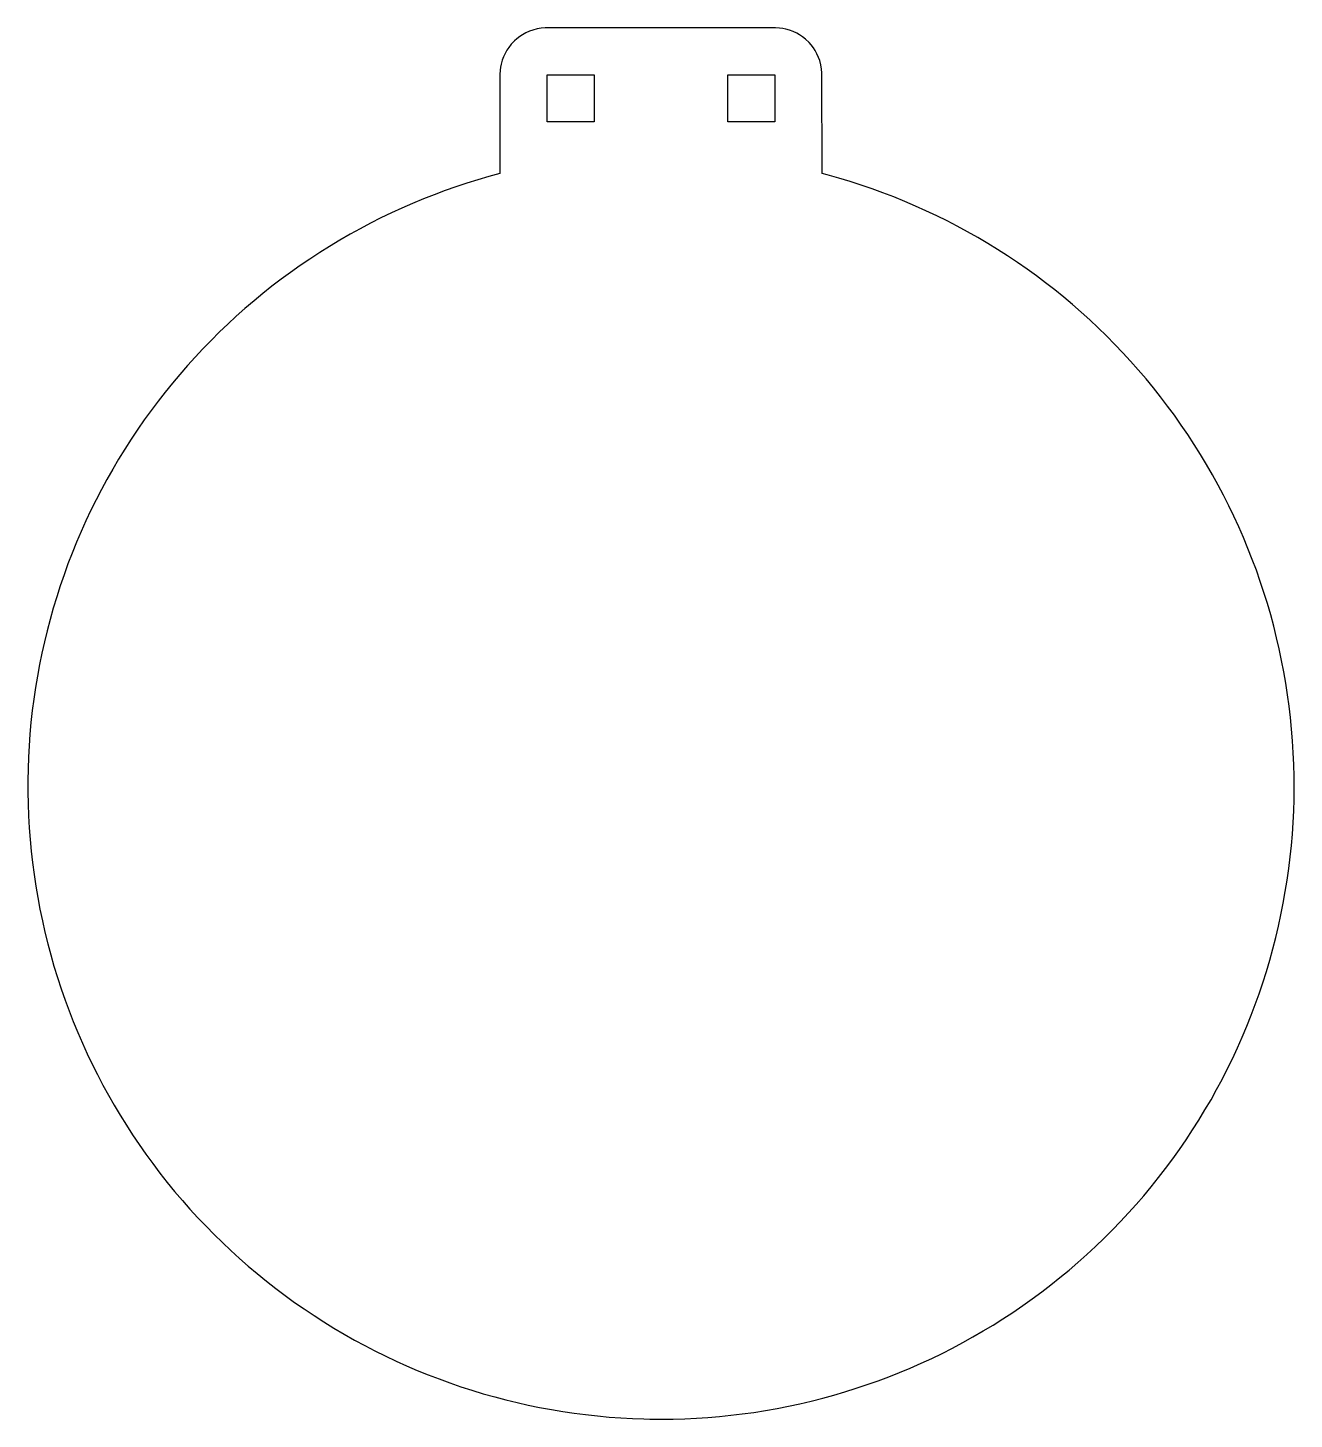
# Model space of a CAD drawing. Header units: metres. Extents: x 0 to 350, y 0 to 384.
import ezdxf

# ---------------------------------------------------------------- set-up
doc = ezdxf.new("R2010")
doc.units = ezdxf.units.M

msp = doc.modelspace()

# ---------------------------------------------------------------- linework, layer by layer
for p, q in [((206.606, 384.5), (142.953, 384.488)), ((207.78, 384.437), (206.606, 384.5)), ((134.53, 380.909), (133.631, 379.961)), ((135.182, 381.491), (134.53, 380.909)), ((136.005, 382.122), (135.182, 381.491)), ((136.742, 382.606), (136.005, 382.122)), ((137.664, 383.116), (136.742, 382.606)), ((138.684, 383.575), (137.664, 383.116)), ((139.553, 383.886), (138.684, 383.575)), ((140.744, 384.204), (139.553, 383.886)), ((141.887, 384.4), (140.744, 384.204)), ((142.953, 384.488), (141.887, 384.4)), ((208.63, 384.324), (207.78, 384.437)), ((209.503, 384.148), (208.63, 384.324)), ((210.525, 383.861), (209.503, 384.148)), ((211.52, 383.492), (210.525, 383.861)), ((212.561, 383), (211.52, 383.492)), ((213.292, 382.584), (212.561, 383)), ((214.088, 382.055), (213.292, 382.584)), ((214.961, 381.369), (214.088, 382.055)), ((215.909, 380.47), (214.961, 381.369)), ((132, 377.561), (131.508, 376.52)), ((132.416, 378.292), (132, 377.561)), ((132.945, 379.088), (132.416, 378.292)), ((133.631, 379.961), (132.945, 379.088)), ((216.491, 379.818), (215.909, 380.47)), ((217.122, 378.995), (216.491, 379.818)), ((217.606, 378.258), (217.122, 378.995)), ((218.116, 377.336), (217.606, 378.258)), ((218.575, 376.316), (218.116, 377.336)), ((130.676, 373.63), (130.563, 372.78)), ((130.852, 374.503), (130.676, 373.63)), ((131.139, 375.525), (130.852, 374.503)), ((131.508, 376.52), (131.139, 375.525)), ((218.886, 375.447), (218.575, 376.316)), ((219.204, 374.256), (218.886, 375.447)), ((219.4, 373.113), (219.204, 374.256)), ((219.488, 372.047), (219.4, 373.113)), ((130.563, 372.78), (130.5, 371.606)), ((130.5, 371.606), (130.5, 344.248)), ((143.5, 358.5), (143.5, 371.5)), ((143.5, 371.5), (156.5, 371.5)), ((156.5, 371.5), (156.5, 358.5)), ((193.5, 358.5), (193.5, 371.5)), ((193.5, 371.5), (206.5, 371.5)), ((206.5, 371.5), (206.5, 358.5)), ((219.5, 344.248), (219.488, 372.047)), ((156.5, 358.5), (143.5, 358.5)), ((206.5, 358.5), (193.5, 358.5)), ((124.384, 342.52), (121.34, 341.57)), ((127.445, 343.415), (124.384, 342.52)), ((130.5, 344.248), (127.445, 343.415)), ((220.966, 343.855), (219.5, 344.248)), ((224.14, 342.959), (220.966, 343.855)), ((227.297, 342.003), (224.14, 342.959)), ((112.32, 338.39), (109.353, 337.221)), ((115.307, 339.505), (112.32, 338.39)), ((118.314, 340.565), (115.307, 339.505)), ((121.34, 341.57), (118.314, 340.565)), ((230.331, 341.022), (227.297, 342.003)), ((233.347, 339.987), (230.331, 341.022)), ((236.344, 338.896), (233.347, 339.987)), ((239.32, 337.751), (236.344, 338.896)), ((103.386, 334.676), (100.489, 333.345)), ((106.307, 335.954), (103.386, 334.676)), ((109.353, 337.221), (106.307, 335.954)), ((242.376, 336.51), (239.32, 337.751)), ((245.307, 335.256), (242.376, 336.51)), ((248.216, 333.948), (245.307, 335.256)), ((97.6159, 331.961), (94.6712, 330.474)), ((100.489, 333.345), (97.6159, 331.961)), ((251.198, 332.54), (248.216, 333.948)), ((254.056, 331.125), (251.198, 332.54)), ((256.888, 329.659), (254.056, 331.125)), ((89.0599, 327.444), (86.2018, 325.798)), ((91.8518, 328.985), (89.0599, 327.444)), ((94.6712, 330.474), (91.8518, 328.985)), ((259.692, 328.141), (256.888, 329.659)), ((262.563, 326.518), (259.692, 328.141)), ((83.3753, 324.097), (80.674, 322.403)), ((86.2018, 325.798), (83.3753, 324.097)), ((265.31, 324.897), (262.563, 326.518)), ((268.026, 323.227), (265.31, 324.897)), ((270.803, 321.447), (268.026, 323.227)), ((77.9124, 320.599), (75.2757, 318.806)), ((80.674, 322.403), (77.9124, 320.599)), ((273.546, 319.615), (270.803, 321.447)), ((276.165, 317.796), (273.546, 319.615)), ((72.5829, 316.9), (70.0144, 315.011)), ((75.2757, 318.806), (72.5829, 316.9)), ((278.75, 315.929), (276.165, 317.796)), ((281.3, 314.015), (278.75, 315.929)), ((67.4808, 313.075), (64.9829, 311.093)), ((70.0144, 315.011), (67.4808, 313.075)), ((283.816, 312.055), (281.3, 314.015)), ((286.295, 310.05), (283.816, 312.055)), ((62.5215, 309.066), (60.0146, 306.922)), ((64.9829, 311.093), (62.5215, 309.066)), ((288.737, 308), (286.295, 310.05)), ((291.141, 305.905), (288.737, 308)), ((57.63, 304.805), (55.2844, 302.645)), ((60.0146, 306.922), (57.63, 304.805)), ((293.507, 303.767), (291.141, 305.905)), ((295.834, 301.587), (293.507, 303.767)), ((52.9786, 300.442), (50.6359, 298.12)), ((55.2844, 302.645), (52.9786, 300.442)), ((298.12, 299.364), (295.834, 301.587)), ((50.6359, 298.12), (48.4133, 295.834)), ((300.442, 297.021), (298.12, 299.364)), ((302.645, 294.716), (300.442, 297.021)), ((46.2327, 293.507), (44.0948, 291.141)), ((48.4133, 295.834), (46.2327, 293.507)), ((304.805, 292.37), (302.645, 294.716)), ((306.922, 289.985), (304.805, 292.37)), ((42.0004, 288.737), (39.9502, 286.295)), ((44.0948, 291.141), (42.0004, 288.737)), ((309.066, 287.478), (306.922, 289.985)), ((39.9502, 286.295), (37.9448, 283.816)), ((311.093, 285.017), (309.066, 287.478)), ((313.075, 282.519), (311.093, 285.017)), ((35.9849, 281.3), (34.0711, 278.75)), ((37.9448, 283.816), (35.9849, 281.3)), ((315.011, 279.986), (313.075, 282.519)), ((34.0711, 278.75), (32.2042, 276.165)), ((316.9, 277.417), (315.011, 279.986)), ((318.806, 274.724), (316.9, 277.417)), ((30.3846, 273.546), (28.5529, 270.803)), ((32.2042, 276.165), (30.3846, 273.546)), ((320.599, 272.088), (318.806, 274.724)), ((28.5529, 270.803), (26.7731, 268.026)), ((322.403, 269.326), (320.599, 272.088)), ((324.097, 266.625), (322.403, 269.326)), ((25.1028, 265.31), (23.4822, 262.563)), ((26.7731, 268.026), (25.1028, 265.31)), ((325.798, 263.798), (324.097, 266.625)), ((23.4822, 262.563), (21.8587, 259.692)), ((327.444, 260.94), (325.798, 263.798)), ((21.8587, 259.692), (20.341, 256.888)), ((328.985, 258.148), (327.444, 260.94)), ((330.474, 255.329), (328.985, 258.148)), ((18.8747, 254.056), (17.4602, 251.198)), ((20.341, 256.888), (18.8747, 254.056)), ((331.961, 252.384), (330.474, 255.329)), ((17.4602, 251.198), (16.0519, 248.216)), ((333.345, 249.511), (331.961, 252.384)), ((16.0519, 248.216), (14.7443, 245.307)), ((334.676, 246.614), (333.345, 249.511)), ((335.954, 243.693), (334.676, 246.614)), ((13.4899, 242.376), (12.2487, 239.32)), ((14.7443, 245.307), (13.4899, 242.376)), ((337.221, 240.647), (335.954, 243.693)), ((12.2487, 239.32), (11.1038, 236.344)), ((338.429, 237.577), (337.221, 240.647)), ((11.1038, 236.344), (10.0133, 233.347)), ((339.542, 234.589), (338.429, 237.577)), ((340.636, 231.477), (339.542, 234.589)), ((10.0133, 233.347), (8.97758, 230.331)), ((341.638, 228.45), (340.636, 231.477)), ((7.99699, 227.297), (7.04094, 224.14)), ((8.97758, 230.331), (7.99699, 227.297)), ((342.584, 225.405), (341.638, 228.45)), ((7.04094, 224.14), (6.14456, 220.966)), ((343.504, 222.237), (342.584, 225.405)), ((6.14456, 220.966), (5.33508, 217.881)), ((344.337, 219.159), (343.504, 222.237)), ((5.33508, 217.881), (4.58194, 214.783)), ((345.139, 215.96), (344.337, 219.159)), ((345.857, 212.853), (345.139, 215.96)), ((3.88538, 211.671), (3.24562, 208.547)), ((4.58194, 214.783), (3.88538, 211.671)), ((346.54, 209.626), (345.857, 212.853)), ((3.24562, 208.547), (2.64381, 205.304)), ((347.143, 206.495), (346.54, 209.626)), ((2.64381, 205.304), (2.12029, 202.159)), ((347.688, 203.353), (347.143, 206.495)), ((2.12029, 202.159), (1.65414, 199.004)), ((348.176, 200.202), (347.688, 203.353)), ((348.606, 197.042), (348.176, 200.202)), ((1.65414, 199.004), (1.24554, 195.842)), ((348.979, 193.876), (348.606, 197.042)), ((0.883575, 192.563), (0.583466, 189.278)), ((1.24554, 195.842), (0.883575, 192.563)), ((349.294, 190.703), (348.979, 193.876)), ((0.583466, 189.278), (0.352264, 186.098)), ((349.559, 187.415), (349.294, 190.703)), ((0.352264, 186.098), (0.179047, 182.914)), ((349.762, 184.122), (349.559, 187.415)), ((0.179047, 182.914), (0.063873, 179.728)), ((349.899, 180.936), (349.762, 184.122)), ((349.98, 177.639), (349.899, 180.936)), ((0.063873, 179.728), (0.006775, 176.539)), ((349.999, 174.45), (349.98, 177.639)), ((0.006775, 176.539), (0.00885, 173.241)), ((0.00885, 173.241), (0.069946, 170.053)), ((349.96, 171.262), (349.999, 174.45)), ((0.069946, 170.053), (0.194275, 166.756)), ((349.863, 168.075), (349.96, 171.262)), ((0.194275, 166.756), (0.380707, 163.463)), ((349.708, 164.89), (349.863, 168.075)), ((0.380707, 163.463), (0.629181, 160.174)), ((349.223, 158.531), (349.494, 161.708)), ((349.494, 161.708), (349.708, 164.89)), ((0.629181, 160.174), (0.928268, 156.999)), ((348.894, 155.359), (349.223, 158.531)), ((0.928268, 156.999), (1.28514, 153.831)), ((1.28514, 153.831), (1.71501, 150.56)), ((348.508, 152.194), (348.894, 155.359)), ((1.71501, 150.56), (2.20645, 147.298)), ((348.047, 148.928), (348.508, 152.194)), ((2.20645, 147.298), (2.73987, 144.154)), ((347.543, 145.779), (348.047, 148.928)), ((2.73987, 144.154), (3.35187, 140.913)), ((346.342, 139.405), (346.982, 142.64)), ((346.982, 142.64), (347.543, 145.779)), ((3.35187, 140.913), (4.02484, 137.684)), ((345.665, 136.289), (346.342, 139.405)), ((4.02484, 137.684), (4.73314, 134.575)), ((4.73314, 134.575), (5.52533, 131.373)), ((344.905, 133.079), (345.665, 136.289)), ((5.52533, 131.373), (6.34836, 128.292)), ((344.113, 129.99), (344.905, 133.079)), ((6.34836, 128.292), (7.22739, 125.227)), ((343.234, 126.81), (344.113, 129.99)), ((7.22739, 125.227), (8.19533, 122.074)), ((341.333, 120.608), (342.328, 123.753)), ((342.328, 123.753), (343.234, 126.81)), ((8.19533, 122.074), (9.22255, 118.939)), ((340.314, 117.587), (341.333, 120.608)), ((9.22255, 118.939), (10.3087, 115.824)), ((10.3087, 115.824), (11.4142, 112.833)), ((339.24, 114.584), (340.314, 117.587)), ((11.4142, 112.833), (12.574, 109.863)), ((336.93, 108.64), (338.112, 111.602)), ((338.112, 111.602), (339.24, 114.584)), ((12.574, 109.863), (13.8306, 106.813)), ((335.651, 105.6), (336.93, 108.64)), ((13.8306, 106.813), (15.0997, 103.888)), ((15.0997, 103.888), (16.422, 100.986)), ((334.314, 102.584), (335.651, 105.6)), ((16.422, 100.986), (17.7968, 98.1094)), ((332.921, 99.5944), (334.314, 102.584)), ((17.7968, 98.1094), (19.2239, 95.2579)), ((330.069, 93.8907), (331.521, 96.7296)), ((331.521, 96.7296), (332.921, 99.5944)), ((19.2239, 95.2579), (20.7546, 92.3359)), ((20.7546, 92.3359), (22.2863, 89.5393)), ((328.565, 91.0788), (330.069, 93.8907)), ((22.2863, 89.5393), (23.8688, 86.771)), ((327.011, 88.2947), (328.565, 91.0788)), ((23.8688, 86.771), (25.5014, 84.032)), ((323.635, 82.627), (325.349, 85.445)), ((325.349, 85.445), (327.011, 88.2947)), ((25.5014, 84.032), (27.2426, 81.2303)), ((27.2426, 81.2303), (28.9756, 78.5537)), ((321.927, 79.9342), (323.635, 82.627)), ((28.9756, 78.5537), (30.7572, 75.9091)), ((318.303, 74.5541), (320.109, 77.1818)), ((320.109, 77.1818), (321.927, 79.9342)), ((30.7572, 75.9091), (32.6505, 73.208)), ((32.6505, 73.208), (34.5288, 70.6312)), ((316.449, 71.9598), (318.303, 74.5541)), ((34.5288, 70.6312), (36.521, 68.0021)), ((312.533, 66.7881), (314.481, 69.312)), ((314.481, 69.312), (316.449, 71.9598)), ((36.521, 68.0021), (38.5623, 65.411)), ((38.5623, 65.411), (40.5817, 62.9433)), ((310.468, 64.2151), (312.533, 66.7881)), ((40.5817, 62.9433), (42.7177, 60.4296)), ((306.342, 59.3529), (308.427, 61.7652)), ((308.427, 61.7652), (310.468, 64.2151)), ((42.7177, 60.4296), (44.8271, 58.0384)), ((44.8271, 58.0384), (46.9798, 55.686)), ((304.213, 56.979), (306.342, 59.3529)), ((46.9798, 55.686), (49.2514, 53.2943)), ((299.827, 52.3496), (302.041, 54.6443)), ((302.041, 54.6443), (304.213, 56.979)), ((49.2514, 53.2943), (51.4898, 51.0233)), ((51.4898, 51.0233), (53.7692, 48.7935)), ((295.116, 47.732), (297.493, 50.0186)), ((297.493, 50.0186), (299.827, 52.3496)), ((53.7692, 48.7935), (56.0888, 46.6056)), ((56.0888, 46.6056), (58.53, 44.3871)), ((292.696, 45.4906), (295.116, 47.732)), ((58.53, 44.3871), (60.9291, 42.2867)), ((287.815, 41.2175), (290.234, 43.2952)), ((290.234, 43.2952), (292.696, 45.4906)), ((60.9291, 42.2867), (63.3661, 40.2303)), ((63.3661, 40.2303), (65.9261, 38.1501)), ((282.779, 37.1282), (285.273, 39.1149)), ((285.273, 39.1149), (287.815, 41.2175)), ((65.9261, 38.1501), (68.5249, 36.1186)), ((68.5249, 36.1186), (71.1615, 34.1363)), ((277.595, 33.2284), (280.249, 35.1873)), ((280.249, 35.1873), (282.779, 37.1282)), ((71.1615, 34.1363), (73.7453, 32.2678)), ((73.7453, 32.2678), (76.3628, 30.4466)), ((272.27, 29.5234), (274.995, 31.3826)), ((274.995, 31.3826), (277.595, 33.2284)), ((76.3628, 30.4466), (79.1049, 28.6131)), ((79.1049, 28.6131), (81.788, 26.8902)), ((266.812, 26.0182), (269.511, 27.7158)), ((269.511, 27.7158), (272.27, 29.5234)), ((81.788, 26.8902), (84.5962, 25.1596)), ((84.5962, 25.1596), (87.4365, 23.4822)), ((87.4365, 23.4822), (90.308, 21.8587)), ((261.227, 22.7178), (264.082, 24.3701)), ((264.082, 24.3701), (266.812, 26.0182)), ((90.308, 21.8587), (93.1123, 20.341)), ((93.1123, 20.341), (95.9438, 18.8747)), ((252.68, 18.1853), (255.524, 19.6267)), ((255.524, 19.6267), (258.438, 21.172)), ((258.438, 21.172), (261.227, 22.7178)), ((95.9438, 18.8747), (98.8016, 17.4602)), ((98.8016, 17.4602), (101.784, 16.0519)), ((101.784, 16.0519), (104.693, 14.7443)), ((243.895, 14.1321), (246.915, 15.4592)), ((246.915, 15.4592), (249.81, 16.796)), ((249.81, 16.796), (252.68, 18.1853)), ((104.693, 14.7443), (107.624, 13.4899)), ((107.624, 13.4899), (110.68, 12.2487)), ((110.68, 12.2487), (113.656, 11.1038)), ((235.003, 10.6082), (237.988, 11.7287)), ((237.988, 11.7287), (240.952, 12.9035)), ((240.952, 12.9035), (243.895, 14.1321)), ((113.656, 11.1038), (116.653, 10.0133)), ((116.653, 10.0133), (119.669, 8.97758)), ((119.669, 8.97758), (122.703, 7.99699)), ((122.703, 7.99699), (125.86, 7.04094)), ((225.826, 7.54343), (228.973, 8.53117)), ((228.973, 8.53117), (231.998, 9.54222)), ((231.998, 9.54222), (235.003, 10.6082)), ((125.86, 7.04094), (129.034, 6.14456)), ((129.034, 6.14456), (132.119, 5.33508)), ((132.119, 5.33508), (135.217, 4.58194)), ((135.217, 4.58194), (138.329, 3.88538)), ((138.329, 3.88538), (141.453, 3.24562)), ((210.272, 3.59155), (213.39, 4.26268)), ((213.39, 4.26268), (216.494, 4.99049)), ((216.494, 4.99049), (219.691, 5.8028)), ((219.691, 5.8028), (222.767, 6.64517)), ((222.767, 6.64517), (225.826, 7.54343)), ((141.453, 3.24562), (144.696, 2.64381)), ((144.696, 2.64381), (147.841, 2.12029)), ((147.841, 2.12029), (150.996, 1.65414)), ((150.996, 1.65414), (154.158, 1.24554)), ((154.158, 1.24554), (157.437, 0.883575)), ((157.437, 0.883575), (160.722, 0.583466)), ((160.722, 0.583466), (163.902, 0.352264)), ((163.902, 0.352264), (167.086, 0.179047)), ((167.086, 0.179047), (170.272, 0.063873)), ((170.272, 0.063873), (171.921, 0.027084)), ((171.921, 0.027084), (175.22, 0.000153)), ((175.22, 0.000153), (178.408, 0.033203)), ((178.408, 0.033203), (181.596, 0.124344)), ((181.596, 0.124344), (184.781, 0.27356)), ((184.781, 0.27356), (187.963, 0.480774)), ((187.963, 0.480774), (191.141, 0.745926)), ((191.141, 0.745926), (194.313, 1.06894)), ((194.313, 1.06894), (197.479, 1.44969)), ((197.479, 1.44969), (200.637, 1.88808)), ((200.637, 1.88808), (203.895, 2.40204)), ((203.895, 2.40204), (207.143, 2.97734)), ((207.143, 2.97734), (210.272, 3.59155))]:
    msp.add_line(p, q)

doc.saveas('drawing.dxf')
